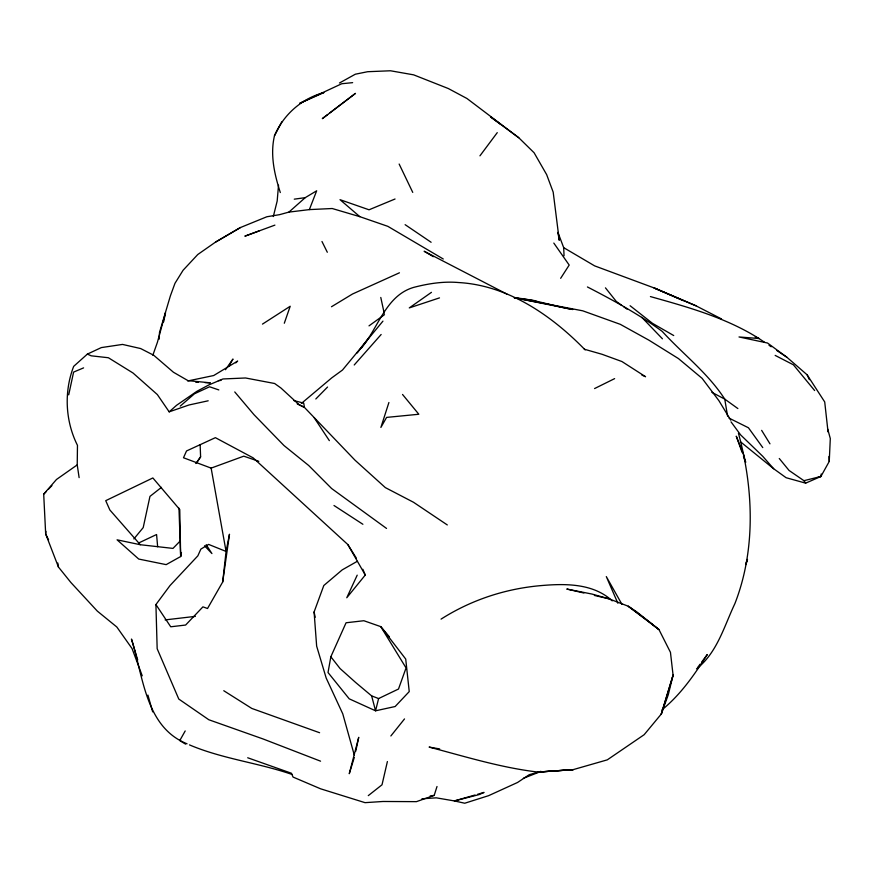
<?xml version="1.0" encoding="UTF-8"?>
<svg xmlns="http://www.w3.org/2000/svg" width="874" height="874" viewBox="0 0 874 874"><rect width="100%" height="100%" fill="white"/><g stroke="black" fill="none" stroke-linecap="round" stroke-linejoin="round"><path stroke-width="1.31" d="M79.119 477.63L77.229 464.892L77.469 445.358C65.288 421.049 63.868 391.76 73.678 366.359L87.4 354.079L101.329 347.59L122.524 344.422L140.638 348.551L153.726 355.259L173.445 372.248L187.997 380.638L210.295 382.823L205.019 382.615M740.431 441.752L773.654 468.737L786.119 477.717L805.664 483.147L820.904 476.472L829.251 461.417L830.3 438.551L827.733 429.156L824.717 401.953L807.117 374.804L786.873 357.237L767.525 343.023L739.011 336.96L758.96 338.522L764.542 342.269M159.166 339.167L159.494 332.491L170.364 295.936L174.975 283.318L183.103 270.241L197.753 254.531L215.561 242.087L240.47 227.524L266.876 216.752L279.549 214.665L288.923 212.098L309.363 209.607L332.207 208.515L359.826 216.665L387.848 226.344L443.271 258.999M45.907 531.272L45.677 533.992L58.438 567.029L70.892 582.51L97.331 611.123L116.832 627.008L132.061 648.574L142.233 675.81M278.522 185.168L277.178 201.031L273.311 216.555M222.706 581.964L226.071 551.439L229.48 534.232L222.706 581.964L207.52 608.501L202.921 606.862L185.627 625.041L170.725 626.789L155.922 604.557L170.026 585.536L197.852 555.842L200.856 549.123L208.602 544.404L226.071 551.439L211.137 468.114L183.496 457.757L186.523 450.962L215.386 437.666L253.176 457.878L347.841 544.557L356.264 558.005M818.272 477.062L820.904 476.472L821.21 473.97M352.637 82.648L341.767 83.74L299.782 103.285L323.904 92.589C301.661 98.511 283.427 114.691 274.469 135.776C270 154.796 274.447 174.341 280.314 192.542M330.842 656.767L328.023 672.521L349.218 698.829L375.558 710.802L395.157 706.52L409.24 691.585L405.722 659.051L380.769 626.636L363.857 620.726L346.071 622.769L330.842 656.767L340.052 668.534L355.554 682.397L371.636 695.89L378.595 698.555L398.5 689.029L406.06 667.933L380.769 626.636L389.247 636.665M181.453 552.51L180.667 556.53L166.169 564.637L138.726 559.054L117.083 539.826L140.299 544.721L172.986 548.402L180.131 541.05M163.635 321.883L165.503 312.761L157.396 342.335L152.852 355.205M68.707 394.862L73.602 372.095L83.598 367.878M355.729 751.258L358.733 737.328L349.272 773.698L354.254 757.561M387.39 761.549L382.014 784.797L368.282 795.635M378.595 698.555L375.558 710.802L371.636 695.89M745.926 564.582L747.499 559.48M247.703 757.769L291.446 773.25L293.03 777.052L320.561 788.796L365.037 802.66L383.031 801.48L416.45 801.644L434.192 795.395L437.011 786.502M388.908 402.499L380.889 427.441L386.592 417.401L418.821 414.254L402.532 394.458M284.301 323.238L290.201 306.261L262.473 324.112M746.079 563.184L747.434 559.447M354.276 755.027L342.772 713.861L326.166 678.006L316.65 646.126L314.094 611.975L323.806 585.514L342.237 569.859L357.258 561.327M309.363 209.607L316.672 190.794L305.212 197.666L288.923 212.098M357.193 575.158L346.77 597.761L365.266 575.048L362.852 569.28M281.81 121.847L274.469 135.776M185.201 730.948L179.771 740.584L185.594 744.145M228.944 365.955L232.987 359.039L225.47 369.713M560.66 278.314L569.192 265.062L553.81 243.07M196.355 463.362L200.605 456.829L200.146 444.877M361.508 347.907C378.453 327.706 385.816 295.467 413.741 287.371C428.446 283.558 443.566 281.188 458.784 282.553C508.067 285.361 551.658 315.481 585.143 349.895M195.907 463.493L200.605 456.829M697.714 667.408L700.096 664.196M701.68 662.055L707.241 654.571C694.48 674.673 680.682 694.633 662.044 709.786M479.946 155.834L497.262 132.63M357.269 352.932L369.145 337.266M390.864 735.963L404.509 718.931M133.875 538.93L143.205 527.601L149.957 496.399L161.472 487.342M382.943 321.129L342.488 370.03L331.738 377.874L301.421 403.406M48.594 539.859L45.677 533.992L43.7 494.192L56.482 479.476L77.229 464.892M354.221 364.982L381.151 334.491M43.7 494.192L46.442 491.33M48.267 489.418L51.927 485.605M315.809 398.981L327.553 387.04M235.751 362.885L237.652 361.06L213.693 375.536L187.757 380.966M87.4 354.079L91.191 355.816L108.376 357.739L133.023 373.012L157.353 394.578L169.185 411.851L176.592 405.274L196.912 391.301L208.799 384.953L222.946 378.966L245.539 377.983L274.622 383.5L280.98 388.045L298.81 404.465L304.425 407.393L354.997 460.183L385.336 487.605L413.489 502.255L447.302 524.946M180.252 406.093L194.498 393.77L209.563 386.778L218.817 389.924M696.534 668.818C717.128 652.944 724.175 626.177 734.87 603.672C755.955 549.659 753.519 488.522 738.443 433.275M327.663 114.581L322.309 118.656L355.478 93.376L329.793 112.943M369.003 325.871L384.505 314.64M431.45 292.342L409.283 307.91L439.502 297.881M331.497 306.741L352.517 294.003L399.44 272.797M215.561 242.087L240.47 227.524M339.483 82.997L355.325 74.214L367.659 71.712L390.481 70.772L413.642 74.847L448.34 88.547L466.956 98.5L518.763 137.731L534.101 152.764L546.665 174.647L553.187 192.138L559.251 240.274L558.136 233.675M441.064 619.12C471.829 599.531 506.789 588.246 543.115 585.427C566.767 583.471 593.828 583.756 612.237 600.875M594.571 388.559L614.63 378.628M138.584 543.016L156.577 534.527L157.648 546.742M395.048 198.999L369.036 209.793L340.019 199.676L359.826 216.665M523.395 778.308L540.962 771.425M259.108 230.922L244.862 236.177L274.895 225.121M211.137 468.114L243.759 456.173L258.802 461.319M169.185 411.851L188.97 404.99L208.187 400.795M475.019 795.012L454.371 800.934L436.312 797.842L421.945 798.77M477.597 794.269L484.054 792.412L479.16 794.597L454.371 800.934L464.75 803.228L488.642 795.657L517.55 782.481L529.229 774.692L540.798 771.436M779.269 458.5L789.069 470.463L803.938 480.689L820.904 476.472M430.172 795.941L434.192 795.395M294.265 199.163L305.212 197.666M165.11 619.906L195.394 616.367M218.358 380.627L221.013 380.398M538.198 772.059L573.191 769.633L538.198 772.059L573.191 769.633L607.288 759.856L644.171 734.684L661.301 714.025L668.271 694.743L673.078 675.198L670.456 652.332L658.985 629.608L636.96 612.019L628.264 606.228L608.894 598.799L592.026 594.069L566.8 589.043L583.898 593.009M195.765 382.255L198.409 382.353M730.784 420.197L718.92 400.696L702.117 378.366L678.453 358.58L649.021 340.237L620.3 324.33L582.74 310.816L516.905 298.263L572.732 309.494C553.089 306.184 534.265 299.159 514.262 297.848M514.513 297.892L535.849 300.787M539.127 772.201C501.512 767.918 465.525 756.644 429.101 747.084L439.677 748.931M594.429 595.445L608.894 598.799M293.806 400.554L303.726 403.143L304.425 407.393L297.204 403.875M650.42 296.581C687.762 307.058 725.879 317.612 758.96 338.522L755.223 337.014M584.324 349.218L602.011 354.276L621.938 361.541L645.569 376.716L641.855 375.077M291.872 774.386C258.234 762.794 222.313 758.861 189.472 744.888M319.6 732.729L251.799 708.432L223.766 690.722M320.561 761.178L263.172 739L208.82 719.75L178.777 699.047L157.167 648.726L155.922 604.557M557.907 232.364L563.686 247.659L594.626 265.871L654.003 287.907L695.933 305.78L721.52 318.944M695.933 305.78L654.003 287.907L683.206 300.612M187.047 743.807C145.182 727.059 143.292 675.93 131.45 639.058L137.699 659.979M506.909 294.101L424.13 251.242L433.318 256.683M729.014 418.1L748.45 427.779L762.762 447.586M775.172 355.401L793.428 364.829L814.634 390.547M711.862 392.328L724.754 399.112L737.864 408.551M587.426 286.956C613.22 300.263 638.763 314.236 662.23 331.399C682.998 354.188 707.853 372.958 724.754 399.112L727.583 416.177M673.723 335.55L652.507 323.347L630.11 305.736M333.988 505.5L362.885 524.28M769.011 345.263L771.239 346.76M776.822 350.507L786.873 357.237M405.121 224.673L431.122 242.273M621.643 305.266L616.257 301.399L605.453 287.852M623.796 306.807L627.029 309.134M500.78 124.425L490.543 116.876L518.763 137.731M386.537 528.431L331.639 488.533L308.686 465.492L283.974 445.522L254.006 414.702L234.756 391.945M641.767 317.306L662.437 338.806M204.549 545.758L211.923 553.57L206.177 544.699M773.654 468.737L762.827 456.392L740.628 434.902L731.014 421.847M140.299 544.721L109.829 509.946L105.732 500.671L152.863 477.958L179.76 509.542L180.667 556.53L178.973 508.198M803.938 480.689L805.664 483.147M314.247 417.816L329.356 440.649M761.647 430.358L769.972 443.828M347.841 544.557L365.266 575.048M621.949 604.349L606.305 576.589L617.842 603.213M321.971 241.497L327.313 252.258M399.145 164.039L412.747 192.389M807.117 374.804L809.379 379.655M742.092 452.371L736.258 436.17L743.719 454.917L745.675 462.335L743.435 456.108M147.914 695.081L152.677 711.873M380.78 297.444L384.221 313.318M314.094 611.975L315.197 617.284M57.804 563.009L58.438 567.029M828.956 456.457L829.251 461.417M563.686 247.659L564.047 255.776M827.733 429.156L827.842 431.789M673.078 675.198L661.301 714.025L673.078 675.198M649.568 622.146L628.264 606.228L658.985 629.608L649.568 622.146"/></g></svg>
